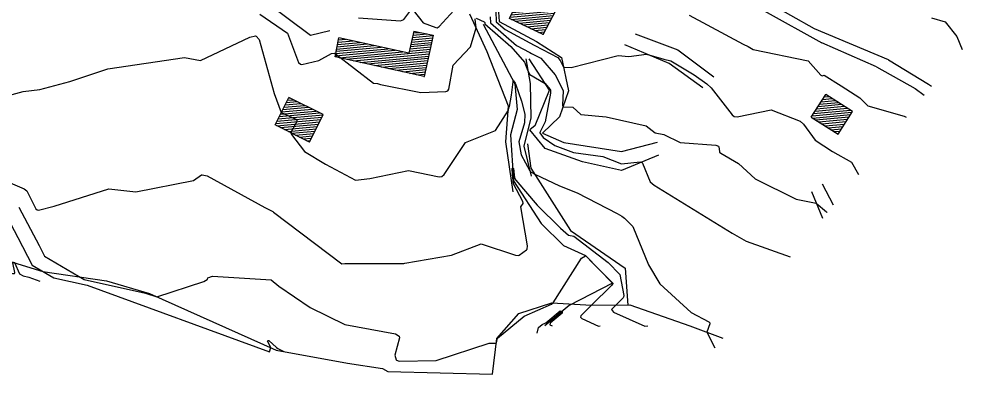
# Model space of a CAD drawing. Extents: x 15746 to 36625, y 87803 to 171760.
# Drawn here: x 18243.6 to 18510, y 88085.3 to 88185.6 of the extents above; entities that cross this region are included whole.
import ezdxf

# ---------------------------------------------------------------- set-up
doc = ezdxf.new("R2010")
doc.units = 0
doc.header["$LTSCALE"] = 5
doc.header["$MEASUREMENT"] = 0
for name, color, linetype in [('CONTOUR', 254, 'Continuous'), ('EXISTING BUILDING', 21, 'Continuous'), ('EXISTING ROAD', 25, 'Continuous'), ('RELIEF', 255, 'Continuous'), ('STREAM & RIVER FRONT', 161, 'Continuous')]:
    doc.layers.add(name, color=color, linetype=linetype)
pattern_1 = [(5.3223326, (-52627.4863, 31781.70936), (-0.0579741825, 0.6223053866), [])]

msp = doc.modelspace()

# ---------------------------------------------------------------- hatches: boundary and pattern name
at = {"layer": 'EXISTING BUILDING'}
h = msp.add_hatch(dxfattribs=at)
h.set_pattern_fill('ANSI31', color=256, scale=5, angle=-39.67767, style=0)
h.set_pattern_definition(pattern_1)
h.paths.add_polyline_path([(18391.622, 88181.149), (18395.22, 88187.985), (18385.434, 88192.671), (18382.098, 88185.703)])
h = msp.add_hatch(dxfattribs=at)
h.set_pattern_fill('ANSI31', color=256, scale=5, angle=-39.67767, style=0)
h.set_pattern_definition(pattern_1)
h.paths.add_polyline_path([(18360.626, 88180.958), (18358.082, 88169.313), (18332.856, 88174.893), (18333.978, 88180.279), (18353.732, 88175.889), (18355.094, 88182.16)])
h = msp.add_hatch(dxfattribs=at)
h.set_pattern_fill('ANSI31', color=256, scale=5, angle=-39.67767, style=0)
h.set_pattern_definition(pattern_1)
h.paths.add_polyline_path([(18467.388, 88157.885), (18474.937, 88153.077), (18479.019, 88159.487), (18471.47, 88164.295)])
h = msp.add_hatch(dxfattribs=at)
h.set_pattern_fill('ANSI31', color=256, scale=5, angle=-39.67767, style=0)
h.set_pattern_definition(pattern_1)
h.paths.add_polyline_path([(18325.634, 88150.831), (18329.503, 88158.571), (18319.813, 88163.415), (18315.948, 88155.673)])

# ---------------------------------------------------------------- linework, layer by layer
at = {"layer": 'CONTOUR', "color": 33}
for points in [[(18339.517, 88185.876), (18351.383, 88185.015), (18352.342, 88185.446), (18354.285, 88188.058)], [(18354.892, 88188.019), (18357.725, 88184.447), (18361.365, 88183.124), (18361.677, 88183.109), (18362.263, 88183.436), (18367.418, 88189.124)], [(18378.261, 88187.749), (18378.404, 88184.741), (18380.877, 88182.579), (18389.154, 88178.178), (18389.334, 88178.101), (18395.747, 88174.669), (18396.477, 88173.819), (18397.282, 88172.164), (18397.381, 88172.054), (18397.535, 88172.002), (18399.552, 88171.91), (18412.806, 88175.298), (18415.878, 88174.966), (18420.851, 88175.639), (18425.769, 88174.24), (18427.7, 88173.724), (18434.265, 88169.836), (18437.897, 88167.262), (18439.065, 88166.172), (18444.992, 88158.501), (18445.625, 88158.046), (18446.413, 88157.977), (18456.034, 88159.961), (18464.204, 88156.735), (18465.164, 88155.851), (18468.467, 88151.317), (18473.395, 88148.2), (18478.714, 88145.164), (18480.723, 88141.7)], [(18311.634, 88186.937), (18319.462, 88181.524), (18322.582, 88173.321), (18323.067, 88172.784), (18323.47, 88172.725), (18328.283, 88173.83), (18331.829, 88175.794), (18332.645, 88175.944), (18333.027, 88175.716), (18343.698, 88167.47), (18344.842, 88167.363), (18345.706, 88167.045), (18357.084, 88164.792), (18364.197, 88165.088), (18364.736, 88165.311), (18365.018, 88165.794), (18366.225, 88172.525), (18371.114, 88177.745), (18372.727, 88183.076), (18372.424, 88185.547), (18372.518, 88185.748)], [(18372.751, 88185.773), (18374.957, 88184.767), (18375.121, 88184.634), (18375.132, 88184.604), (18375.15, 88184.213), (18382.511, 88177.782), (18386.331, 88173.394), (18387.354, 88170.971), (18387.904, 88169.863), (18392.191, 88167.373), (18393.561, 88165.78), (18393.74, 88165.43), (18393.734, 88164.645), (18392.197, 88156.522), (18390.891, 88153.89), (18390.681, 88153.537), (18390.673, 88153.505), (18390.714, 88153.386), (18391.64, 88152.126), (18394.937, 88149.857), (18400.175, 88147.885), (18408.535, 88146.79), (18413.751, 88144.686), (18419.015, 88145.269), (18419.436, 88145.173), (18419.742, 88144.828), (18421.905, 88139.594), (18422.458, 88139.156), (18422.977, 88138.642), (18444.984, 88125.147), (18449.023, 88122.875), (18461.442, 88118.457)], [(18376.697, 88186.176), (18376.777, 88184.477), (18384.072, 88178.101), (18387.847, 88176.095), (18388.384, 88175.865), (18391.011, 88174.459), (18395.019, 88169.799), (18397.296, 88165.355), (18397.129, 88161.143), (18397.256, 88160.815), (18397.452, 88160.722), (18400.04, 88160.637), (18402.321, 88158.601), (18409.453, 88157.917), (18420.782, 88155.413), (18423.297, 88153.454), (18425.743, 88152.967), (18430.32, 88150.684), (18440.406, 88149.967), (18441.162, 88149.633), (18441.224, 88149.523), (18441.434, 88148.116), (18441.483, 88148.004), (18441.819, 88147.692), (18446.836, 88144.818), (18451.489, 88140.459), (18463.151, 88134.727), (18468.8, 88133.546), (18471.671, 88131.087), (18471.776, 88130.914)], [(18432.909, 88186.673), (18448.129, 88178.426), (18449.593, 88177.828), (18450.946, 88176.986), (18466.485, 88173.753), (18470.047, 88169.74), (18470.414, 88169.513), (18470.462, 88169.512), (18471.047, 88169.671), (18475.848, 88166.682), (18481.082, 88163.342), (18483.388, 88161.081), (18493.572, 88158.096), (18494.145, 88157.879)], [(18501.329, 88185.865), (18505.181, 88184.794), (18508.487, 88180.599), (18509.98, 88176.967)], [(18239.624, 88163.641), (18244.767, 88165.108), (18249.464, 88165.62), (18257.966, 88167.923), (18268.717, 88171.486), (18290.381, 88174.71), (18294.831, 88173.857), (18308.819, 88180.389), (18310.44, 88180.779), (18310.577, 88180.756), (18311.392, 88179.73), (18315.65, 88164.546), (18317.689, 88159.159), (18321.793, 88157.26), (18322.043, 88156.976), (18322.029, 88156.674), (18320.469, 88153.723), (18320.422, 88153.436), (18320.596, 88152.984), (18324.262, 88148.202), (18330.164, 88144.594), (18338.673, 88140.022), (18342.681, 88140.502), (18353.628, 88142.752), (18362.303, 88140.995), (18363.014, 88141.073), (18363.699, 88141.627), (18369.685, 88150.73), (18378.149, 88154.097), (18381.821, 88159.863), (18381.93, 88160.524), (18382.102, 88160.872), (18382.75, 88164.043), (18383.175, 88167.79), (18383.147, 88168.115), (18383.164, 88168.141), (18383.238, 88168.123), (18383.731, 88167.49), (18383.826, 88167.265), (18385.498, 88162.406), (18386.513, 88158.675), (18386.366, 88156.213), (18384.78, 88150.87), (18385.444, 88147.221), (18387.926, 88142.683), (18388.229, 88142.368), (18389.289, 88141.73), (18396.254, 88138.473), (18401.221, 88136.481), (18412.506, 88130.621), (18413.895, 88129.873), (18414.574, 88129.335), (18416.964, 88126.969), (18421.39, 88116.171), (18424.58, 88110.828), (18433.43, 88102.742), (18438.395, 88100.115), (18438.698, 88099.766), (18438.704, 88099.557), (18437.857, 88097.161), (18440.093, 88092.722)], [(18234.201, 88142.232), (18245.065, 88137.607), (18245.814, 88137.09), (18248.358, 88132.004), (18248.696, 88131.685), (18249.072, 88131.642), (18253.575, 88132.73), (18268.961, 88137.621), (18276.601, 88136.75), (18292.913, 88139.944), (18295.127, 88141.53), (18295.334, 88141.601), (18296.794, 88141.291), (18313.064, 88132.398), (18315.312, 88131.229), (18315.365, 88131.155), (18315.508, 88131.068), (18334.76, 88116.452), (18335.598, 88116.558), (18352.073, 88116.584), (18352.272, 88116.571), (18352.622, 88116.65), (18365.727, 88118.852), (18374.173, 88122.111), (18383.821, 88118.91), (18384.629, 88118.85), (18384.837, 88118.935), (18386.974, 88120.426), (18387.117, 88120.603), (18387.235, 88121.496), (18385.381, 88132.511), (18385.968, 88133.524), (18385.992, 88133.615), (18385.892, 88134.051), (18383.262, 88138.999), (18382.946, 88141.665), (18382.912, 88143.405), (18383.039, 88143.533), (18383.252, 88143.367), (18383.541, 88140.77), (18383.918, 88140.081), (18389.996, 88133), (18396.554, 88126.541), (18398.784, 88124.588), (18400.347, 88124.248), (18409.971, 88116.815), (18413.311, 88113.436), (18414.389, 88107.555), (18414.355, 88107.08), (18414.234, 88106.877), (18412.127, 88104.799), (18411.009, 88103.695), (18410.971, 88103.563), (18411.54, 88102.848), (18420.345, 88098.872), (18421.257, 88098.918)], [(18216.027, 88119.922), (18221.657, 88119.118), (18228.146, 88118.16), (18235.308, 88116.671), (18238.449, 88116.635), (18238.69, 88116.746), (18238.837, 88117.185), (18238.195, 88122.624), (18232.761, 88131.005), (18231.535, 88132.52), (18231.149, 88133.695), (18227.819, 88137.294), (18227.856, 88137.809), (18228.447, 88137.816), (18232.338, 88133.766), (18233.062, 88133.458), (18241.224, 88127.813), (18243.32, 88123.881), (18247.299, 88116.12), (18253.404, 88112.512), (18262.85, 88110.432), (18314.311, 88091.598)], [(18243.519, 88132.452), (18249.289, 88121.631), (18250.833, 88118.618), (18262.028, 88112.002), (18279.351, 88108.188), (18282.541, 88107.102), (18295.843, 88111.447), (18296.782, 88112.052), (18296.8, 88112.084), (18296.9, 88112.503), (18296.922, 88112.535), (18298.229, 88112.933), (18314.865, 88111.921), (18317.029, 88110.161), (18325.864, 88104.147), (18335.626, 88099.313), (18349.947, 88096.723), (18350.952, 88096.025), (18351.026, 88095.601), (18349.733, 88090.645), (18350.133, 88089.34), (18350.199, 88089.25), (18351.006, 88088.982), (18361.444, 88089.123), (18376.358, 88094.052), (18378.257, 88094.018), (18378.404, 88094.069), (18378.463, 88094.16), (18378.762, 88095.443), (18386.308, 88101.726), (18394.003, 88105.035), (18394.513, 88105.398), (18402.475, 88118.025), (18403.568, 88118.682), (18403.789, 88118.608), (18405.71, 88116.672), (18411.286, 88111.031), (18411.315, 88110.875), (18411.314, 88110.863), (18410.988, 88110.319), (18405.33, 88104.74), (18402.329, 88101.772), (18402.228, 88101.418), (18402.533, 88101.035), (18407.254, 88098.903), (18407.743, 88098.927)], [(18238.568, 88114.253), (18239.504, 88114.12), (18240.583, 88113.961), (18241.773, 88113.713), (18242.294, 88113.707), (18242.334, 88113.726), (18242.415, 88113.965), (18241.893, 88116.693), (18242.064, 88116.941), (18242.382, 88116.803), (18243.765, 88113.622), (18244.779, 88113.022), (18246.348, 88112.677), (18249.5, 88111.604)], [(18389.913, 88096.911), (18390.319, 88098.467), (18391.337, 88099.316), (18392.375, 88099.763), (18396.485, 88103.142), (18397.036, 88103.077), (18397.028, 88102.572), (18393.6, 88099.679), (18393.485, 88099.274), (18393.526, 88099.223), (18394.164, 88098.934), (18394.23, 88098.938)], [(18314.311, 88091.598), (18314.712, 88092.806), (18313.8, 88094.626), (18313.847, 88094.841), (18314.141, 88094.84), (18316.309, 88092.838), (18316.667, 88092.595), (18318.45, 88091.712)]]:
    msp.add_lwpolyline(points, dxfattribs=at)
at = {"layer": 'EXISTING BUILDING'}
for p, q in [((18391.622, 88181.149), (18395.22, 88187.985)), ((18332.856, 88174.893), (18333.978, 88180.279)), ((18355.094, 88182.16), (18360.626, 88180.958)), ((18360.626, 88180.958), (18358.082, 88169.313)), ((18358.082, 88169.313), (18332.856, 88174.893)), ((18467.388, 88157.885), (18471.47, 88164.295)), ((18315.948, 88155.673), (18319.813, 88163.415)), ((18325.634, 88150.831), (18315.948, 88155.673))]:
    msp.add_line(p, q, dxfattribs=at)
for points in [[(18391.622, 88181.149), (18382.098, 88185.703), (18385.434, 88192.671)], [(18355.094, 88182.16), (18353.732, 88175.889), (18333.978, 88180.279)], [(18467.388, 88157.885), (18474.937, 88153.077), (18479.019, 88159.487), (18471.47, 88164.295)], [(18325.634, 88150.831), (18329.503, 88158.571), (18319.813, 88163.415)]]:
    msp.add_lwpolyline(points, dxfattribs=at)
at = {"layer": 'EXISTING ROAD'}
for p, q in [((18489.146, 88174.059), (18468.294, 88182.741)), ((18485.763, 88172.09), (18470.329, 88178.803))]:
    msp.add_line(p, q, dxfattribs=at)
for points in [[(18403.137, 88225.993), (18417.954, 88213.027), (18434.428, 88201.712), (18454.024, 88187.868), (18470.329, 88178.803)], [(18468.294, 88182.741), (18454.942, 88190.345), (18435.219, 88204.519), (18419.087, 88215.529), (18406.171, 88227.018)], [(18485.763, 88172.09), (18496.758, 88165.961), (18499.299, 88164.092)], [(18489.146, 88174.059), (18500.456, 88167.199), (18501.343, 88166.556)]]:
    msp.add_lwpolyline(points, dxfattribs=at)
at = {"layer": 'RELIEF'}
for p, q in [((18378.94, 88188.81), (18379.238, 88184.877)), ((18389.409, 88155.543), (18387.863, 88154.273)), ((18391.419, 88153.302), (18397.464, 88150.656)), ((18346.315, 88086.9), (18347.822, 88086.067))]:
    msp.add_line(p, q, dxfattribs=at)
for points in [[(18312.231, 88191.34), (18325.915, 88180.985), (18331.371, 88182.306)], [(18383.197, 88136.787), (18381.135, 88150.858), (18381.904, 88160.953), (18375.813, 88176.307), (18370.983, 88186.901)], [(18379.238, 88184.877), (18389.813, 88179.228), (18396.802, 88174.716), (18398.847, 88165.322), (18396.244, 88157.944), (18391.419, 88153.302)], [(18417.586, 88181.389), (18429.676, 88176.812), (18439.898, 88169.241)], [(18436.722, 88166.102), (18427.219, 88172.973), (18414.674, 88178.226)], [(18386.751, 88174.349), (18388.007, 88167.323), (18388.157, 88157.707), (18386.172, 88149.693), (18388.295, 88141.209)], [(18389.409, 88155.543), (18393.437, 88165.437), (18387.725, 88174.314)], [(18424.248, 88147.148), (18413.729, 88142.833), (18402.75, 88145.253), (18392.228, 88149.003), (18387.863, 88154.273)], [(18387.257, 88150.316), (18388.164, 88143.501), (18399.372, 88125.863), (18414.849, 88115.264), (18415.522, 88104.83)], [(18397.464, 88150.656), (18413.793, 88148.188), (18423.905, 88150.768)], [(18467.434, 88136.907), (18470.496, 88129.371)], [(18470.49, 88139.016), (18473.578, 88133.086)]]:
    msp.add_lwpolyline(points, dxfattribs=at)
at = {"layer": 'STREAM & RIVER FRONT'}
for points in [[(18374.664, 88184.135), (18383.631, 88167.263), (18384.268, 88159.997), (18382.387, 88152.894), (18383.29, 88139.919), (18391.061, 88127.864), (18397.419, 88121.635), (18403.618, 88118.835), (18411.232, 88110.966), (18398.946, 88104.685), (18392.121, 88098.94)], [(18201.396, 88127.195), (18222.897, 88122.698), (18250.352, 88114.316), (18268.297, 88111.631), (18280.428, 88108.041), (18298.353, 88100.075), (18316.279, 88092.108), (18336.413, 88088.438), (18346.315, 88086.9)], [(18347.822, 88086.067), (18362.561, 88085.693), (18377.299, 88085.319), (18378.571, 88095.394), (18384.754, 88102.471), (18394.134, 88105.459), (18405.33, 88104.74), (18416.16, 88104.836)], [(18416.16, 88104.836), (18433.116, 88098.91), (18442.39, 88095.491)]]:
    msp.add_lwpolyline(points, dxfattribs=at)

doc.saveas('drawing.dxf')
